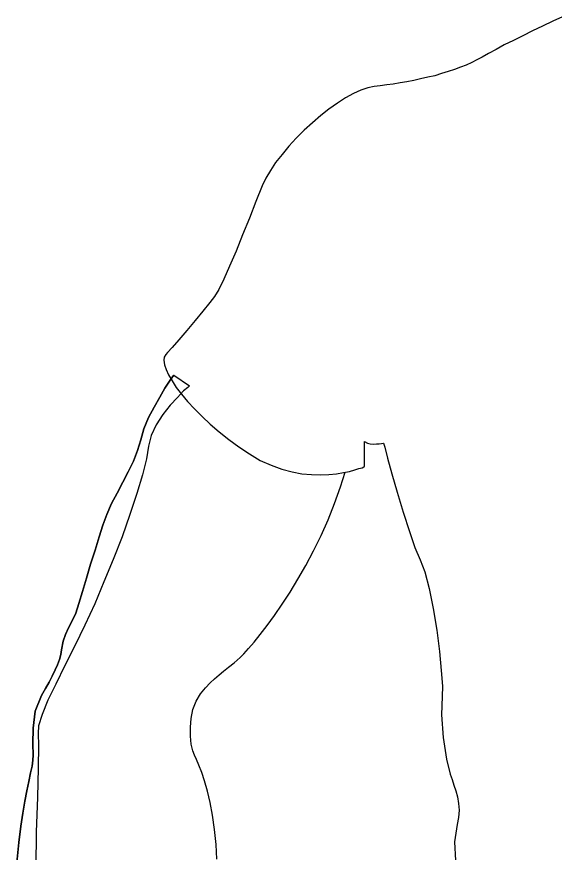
# Model space of a CAD drawing. Header units: millimetres. Extents: x -1620.99 to -1619.86, y 1846.27 to 1848.05.
# Drawn here: x -1620.8478 to -1620.5677, y 1847.3583 to 1847.7937 of the extents above; entities that cross this region are included whole.
import ezdxf

# ---------------------------------------------------------------- set-up
doc = ezdxf.new("R2010")
doc.units = ezdxf.units.MM
doc.header["$LTSCALE"] = 10
doc.layers.add('Humanos', color=2, linetype='Continuous')

msp = doc.modelspace()

# ---------------------------------------------------------------- linework, layer by layer
at = {"layer": 'Humanos'}
for points in [[(-1620.56396, 1847.79368), (-1620.56901, 1847.79137), (-1620.57426, 1847.78885), (-1620.57952, 1847.78633), (-1620.58456, 1847.78381), (-1620.58939, 1847.78128), (-1620.59422, 1847.77897), (-1620.59843, 1847.77666), (-1620.60241, 1847.77456), (-1620.60578, 1847.77267), (-1620.60851, 1847.77119), (-1620.61103, 1847.76994), (-1620.61397, 1847.76847), (-1620.61692, 1847.76741), (-1620.62007, 1847.76615), (-1620.62343, 1847.7651), (-1620.62679, 1847.76405), (-1620.63036, 1847.763), (-1620.63394, 1847.76216), (-1620.63772, 1847.76132), (-1620.64129, 1847.76048), (-1620.64486, 1847.75985), (-1620.64843, 1847.75922), (-1620.65201, 1847.75859), (-1620.65537, 1847.75817), (-1620.65873, 1847.75775), (-1620.66188, 1847.75733), (-1620.66525, 1847.7567), (-1620.66882, 1847.75543), (-1620.6726, 1847.75375), (-1620.67681, 1847.75145), (-1620.68101, 1847.74871), (-1620.68542, 1847.74556), (-1620.68962, 1847.7422), (-1620.69403, 1847.73841), (-1620.69823, 1847.73463), (-1620.70244, 1847.73043), (-1620.70622, 1847.72623), (-1620.70979, 1847.72202), (-1620.71316, 1847.71782), (-1620.71589, 1847.71362), (-1620.7182, 1847.70963), (-1620.72009, 1847.70563), (-1620.72346, 1847.69744), (-1620.72681, 1847.68883), (-1620.73038, 1847.68021), (-1620.73375, 1847.6716), (-1620.73711, 1847.66382), (-1620.74005, 1847.6571), (-1620.74278, 1847.65163), (-1620.74488, 1847.64806), (-1620.7474, 1847.64491), (-1620.75098, 1847.64049), (-1620.75497, 1847.63566), (-1620.75939, 1847.63041), (-1620.76359, 1847.62558), (-1620.76694, 1847.62158), (-1620.76947, 1847.61885), (-1620.77031, 1847.6178), (-1620.77115, 1847.61654), (-1620.77136, 1847.61486), (-1620.77094, 1847.61255), (-1620.7701, 1847.61003), (-1620.76884, 1847.60729), (-1620.76694, 1847.60414), (-1620.76484, 1847.60078), (-1620.76212, 1847.59721), (-1620.75896, 1847.59342), (-1620.75539, 1847.58964), (-1620.7514, 1847.58565), (-1620.7472, 1847.58166), (-1620.74257, 1847.57767), (-1620.73753, 1847.57368), (-1620.73228, 1847.56989), (-1620.72681, 1847.56611), (-1620.72114, 1847.56275), (-1620.71547, 1847.56023), (-1620.71, 1847.55813), (-1620.70454, 1847.55686), (-1620.6995, 1847.55581), (-1620.69445, 1847.55539), (-1620.68983, 1847.55519), (-1620.68542, 1847.55539), (-1620.68143, 1847.55581), (-1620.67786, 1847.55644), (-1620.6747, 1847.55707), (-1620.67197, 1847.55791), (-1620.66987, 1847.55854), (-1620.66819, 1847.55896), (-1620.66735, 1847.55939), (-1620.66692, 1847.55959), (-1620.66692, 1847.57263), (-1620.66545, 1847.57178), (-1620.66399, 1847.57136), (-1620.6623, 1847.57115), (-1620.66062, 1847.57136), (-1620.65937, 1847.57136), (-1620.6581, 1847.57158), (-1620.65726, 1847.57178), (-1620.65705, 1847.57178), (-1620.65642, 1847.56968), (-1620.65495, 1847.56401), (-1620.65263, 1847.55581), (-1620.64991, 1847.54615), (-1620.64676, 1847.53585), (-1620.6436, 1847.52576), (-1620.64066, 1847.51736), (-1620.63793, 1847.51106), (-1620.63562, 1847.50475), (-1620.63331, 1847.49614), (-1620.63121, 1847.48563), (-1620.62931, 1847.47449), (-1620.62784, 1847.46336), (-1620.627, 1847.45348), (-1620.62637, 1847.44528), (-1620.62659, 1847.43983), (-1620.62679, 1847.43037), (-1620.62595, 1847.4186), (-1620.62427, 1847.40725), (-1620.62238, 1847.39948), (-1620.62133, 1847.39675), (-1620.62049, 1847.39381), (-1620.61944, 1847.39086), (-1620.6186, 1847.38771), (-1620.61797, 1847.38414), (-1620.61775, 1847.38077), (-1620.61797, 1847.37699), (-1620.6188, 1847.37321), (-1620.62007, 1847.36418), (-1620.61965, 1847.35451)], [(-1620.84785, 1847.35346), (-1620.8468, 1847.36397), (-1620.84575, 1847.37237), (-1620.84469, 1847.37909), (-1620.84364, 1847.3854), (-1620.84259, 1847.39086), (-1620.84154, 1847.3957), (-1620.8407, 1847.40011), (-1620.83987, 1847.40368), (-1620.83944, 1847.40683), (-1620.83924, 1847.40935), (-1620.83944, 1847.41524), (-1620.83924, 1847.42344), (-1620.83818, 1847.43226), (-1620.83503, 1847.44045), (-1620.83293, 1847.44403), (-1620.83104, 1847.44738), (-1620.82935, 1847.45054), (-1620.82788, 1847.45369), (-1620.82663, 1847.45642), (-1620.82558, 1847.45915), (-1620.82495, 1847.46167), (-1620.82453, 1847.4642), (-1620.82368, 1847.46861), (-1620.82242, 1847.47218), (-1620.82095, 1847.47554), (-1620.81864, 1847.47996), (-1620.81717, 1847.48332), (-1620.81549, 1847.48836), (-1620.8136, 1847.49445), (-1620.81149, 1847.50139), (-1620.80939, 1847.50874), (-1620.80708, 1847.5161), (-1620.80498, 1847.52303), (-1620.80309, 1847.52913), (-1620.80099, 1847.53459), (-1620.79847, 1847.54027), (-1620.79552, 1847.54573), (-1620.79259, 1847.5514), (-1620.78985, 1847.55686), (-1620.78712, 1847.56233), (-1620.78502, 1847.568), (-1620.78333, 1847.57346), (-1620.78166, 1847.57914), (-1620.77935, 1847.58502), (-1620.7764, 1847.59049), (-1620.77346, 1847.59574), (-1620.77073, 1847.60036), (-1620.76842, 1847.60393), (-1620.76674, 1847.60624), (-1620.76611, 1847.60709), (-1620.75791, 1847.60162), (-1620.75875, 1847.60078), (-1620.76106, 1847.59889), (-1620.76422, 1847.59552), (-1620.768, 1847.59154), (-1620.77178, 1847.5867), (-1620.77535, 1847.58124), (-1620.77788, 1847.57578), (-1620.77935, 1847.5701), (-1620.7804, 1847.56359), (-1620.7825, 1847.55519), (-1620.78544, 1847.54552), (-1620.78902, 1847.53459), (-1620.793, 1847.52303), (-1620.79762, 1847.51127), (-1620.80246, 1847.4995), (-1620.80729, 1847.48815), (-1620.81234, 1847.47701), (-1620.81759, 1847.4663), (-1620.82285, 1847.456), (-1620.82747, 1847.44633), (-1620.83167, 1847.43793), (-1620.83461, 1847.43058), (-1620.8365, 1847.42469), (-1620.83671, 1847.4207), (-1620.8365, 1847.4144), (-1620.83671, 1847.40284), (-1620.83713, 1847.38729), (-1620.83776, 1847.36943), (-1620.83797, 1847.35094)], [(-1620.76611, 1847.60709), (-1620.76674, 1847.60624), (-1620.76842, 1847.60393), (-1620.77073, 1847.60036), (-1620.77346, 1847.59574), (-1620.7764, 1847.59049), (-1620.77935, 1847.58502), (-1620.78166, 1847.57914), (-1620.78333, 1847.57346), (-1620.78502, 1847.568), (-1620.78712, 1847.56233), (-1620.78985, 1847.55686), (-1620.79259, 1847.5514), (-1620.79552, 1847.54573), (-1620.79847, 1847.54027), (-1620.80099, 1847.53459), (-1620.80309, 1847.52913), (-1620.80498, 1847.52303), (-1620.80708, 1847.5161), (-1620.80939, 1847.50874), (-1620.81149, 1847.50139), (-1620.8136, 1847.49445), (-1620.81549, 1847.48836), (-1620.81717, 1847.48332), (-1620.81864, 1847.47996), (-1620.82095, 1847.47554), (-1620.82242, 1847.47218), (-1620.82368, 1847.46861), (-1620.82453, 1847.4642), (-1620.82495, 1847.46167), (-1620.82558, 1847.45915), (-1620.82663, 1847.45642), (-1620.82788, 1847.45369), (-1620.82935, 1847.45054), (-1620.83104, 1847.44738), (-1620.83293, 1847.44403), (-1620.83503, 1847.44045), (-1620.83818, 1847.43226), (-1620.83924, 1847.42344), (-1620.83944, 1847.41524), (-1620.83924, 1847.40935), (-1620.83944, 1847.40683), (-1620.83987, 1847.40368), (-1620.8407, 1847.40011), (-1620.84154, 1847.3957), (-1620.84259, 1847.39086), (-1620.84364, 1847.3854), (-1620.84469, 1847.37909), (-1620.84575, 1847.37237), (-1620.8468, 1847.36397), (-1620.84785, 1847.35346)], [(-1620.74383, 1847.35514), (-1620.74405, 1847.36292), (-1620.74488, 1847.37069), (-1620.74593, 1847.37804), (-1620.7472, 1847.38477), (-1620.74867, 1847.39065), (-1620.75014, 1847.39591), (-1620.75161, 1847.40032), (-1620.75308, 1847.4041), (-1620.75434, 1847.40705), (-1620.75539, 1847.40935), (-1620.75624, 1847.41167), (-1620.75707, 1847.41503), (-1620.75749, 1847.41923), (-1620.75749, 1847.42386), (-1620.75707, 1847.42848), (-1620.75624, 1847.4331), (-1620.75455, 1847.43751), (-1620.75224, 1847.4413), (-1620.74972, 1847.44445), (-1620.7472, 1847.44697), (-1620.74488, 1847.44907), (-1620.74257, 1847.45117), (-1620.74026, 1847.45306), (-1620.73774, 1847.45517), (-1620.7348, 1847.45747), (-1620.73165, 1847.4602), (-1620.72976, 1847.4621), (-1620.72723, 1847.46482), (-1620.72429, 1847.46819), (-1620.72114, 1847.47218), (-1620.71757, 1847.47681), (-1620.71379, 1847.48206), (-1620.70979, 1847.48795), (-1620.70559, 1847.49425), (-1620.7016, 1847.50097), (-1620.6974, 1847.50812), (-1620.6934, 1847.51568), (-1620.68941, 1847.52366), (-1620.68584, 1847.53186), (-1620.68248, 1847.54027), (-1620.67933, 1847.54909), (-1620.677, 1847.55661)]]:
    msp.add_lwpolyline(points, dxfattribs=at)

doc.saveas('drawing.dxf')
